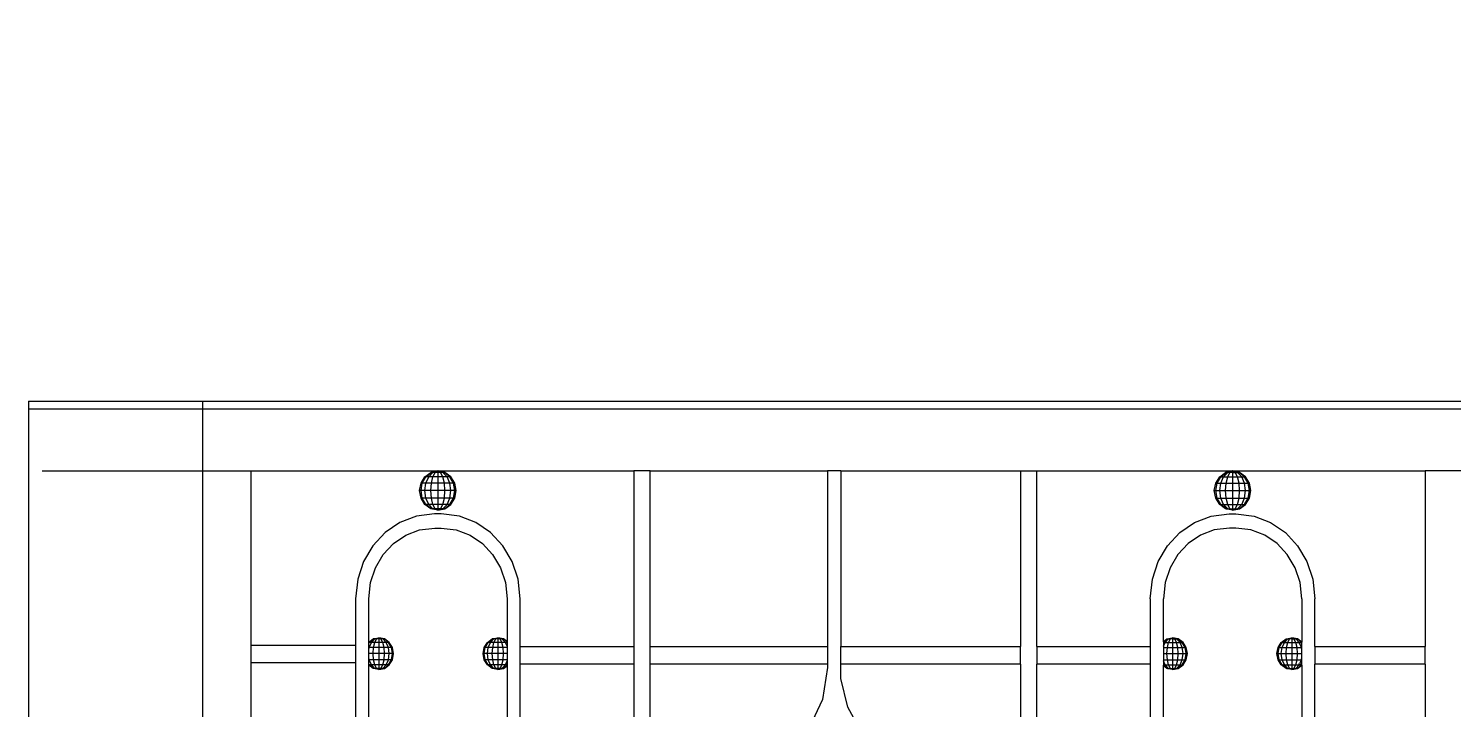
# Model space of a CAD drawing. Header units: millimetres. Extents: x 1832547 to 2001569, y -558009 to -417808.
# Drawn here: x 1955255 to 1956072, y -547432 to -547042 of the extents above; entities that cross this region are included whole.
import ezdxf

# ---------------------------------------------------------------- set-up
doc = ezdxf.new("R2010")
doc.units = ezdxf.units.MM
doc.header["$MEASUREMENT"] = 0
doc.layers.get('0').update_dxf_attribs({"linetype": 'CONTINUOUS'})
doc.layers.get('DEFPOINTS').update_dxf_attribs({"linetype": 'CONTINUOUS'})
doc.layers.add('CA.manh 08', color=8, linetype='CONTINUOUS', lineweight=9)
doc.layers.add('CA_manh 08', color=8, linetype='CONTINUOUS', lineweight=9)
doc.styles.get("Standard").update_dxf_attribs({"font": 'roman.shx'})
doc.dimstyles.new('CA 70', dxfattribs={"dimscale": 0.7, "dimtxt": 220, "dimasz": 60, "dimexe": 160, "dimexo": 0, "dimgap": 30, "dimtad": 1, "dimdec": 0, "dimrnd": 5, "dimzin": 0, "dimdsep": 46, "dimtxsty": 'Standard', "dimblk": 'ARCHTICK', "dimcen": 0.09, "dimdle": 160, "dimclrd": 256, "dimclre": 256, "dimclrt": 255, "dimadec": 0, "dimazin": 0, "dimtfac": 1, "dimtdec": 0, "dimtix": 1, "dimtmove": 2, "dimatfit": 3, "dimldrblk": 'DOT', "dimfxl": 600, "dimfxlon": 1, "dimtolj": 1, "dimtzin": 0, "dimarcsym": 0})

# ---------------------------------------------------------------- blocks, each defined once
blk = doc.blocks.new('wt45t')
at = {"layer": 'CA_manh 08'}
for p, q in [((1917247.51, -517910.46), (1920284.13, -517910.46)), ((1917247.51, -517910.46), (1917247.51, -518853.82)), ((1917347.51, -517910.46), (1917347.51, -518783.82)), ((1920284.13, -517915.04), (1917247.51, -517915.04)), ((1917255.46, -517950.46), (1917347.51, -517950.46)), ((1917347.51, -517950.46), (1917375.44, -517950.46)), ((1917375.44, -517950.46), (1917482.69, -517950.46)), ((1917375.44, -518050.46), (1917375.44, -517950.46)), ((1917472.97, -517957.43), (1917475.25, -517953.77)), ((1917473.71, -517957.43), (1917475.82, -517953.77)), ((1917475.25, -517953.77), (1917478.67, -517951.32)), ((1917475.82, -517953.77), (1917475.25, -517953.77)), ((1917475.82, -517953.77), (1917478.97, -517951.32)), ((1917477.43, -517953.77), (1917475.82, -517953.77)), ((1917475.82, -517957.43), (1917477.43, -517953.77)), ((1917477.43, -517953.77), (1917479.84, -517951.32)), ((1917479.84, -517953.77), (1917477.43, -517953.77)), ((1917478.67, -517951.32), (1917482.69, -517950.46)), ((1917478.97, -517951.32), (1917478.67, -517951.32)), ((1917478.97, -517951.32), (1917482.69, -517950.46)), ((1917479.84, -517951.32), (1917478.97, -517951.32)), ((1917478.97, -517957.43), (1917479.84, -517953.77)), ((1917479.84, -517951.32), (1917482.69, -517950.46)), ((1917481.15, -517951.32), (1917479.84, -517951.32)), ((1917479.84, -517953.77), (1917481.15, -517951.32)), ((1917482.69, -517953.77), (1917479.84, -517953.77)), ((1917481.15, -517951.32), (1917482.69, -517950.46)), ((1917482.69, -517951.32), (1917481.15, -517951.32)), ((1917482.69, -517950.46), (1917482.69, -517951.32)), ((1917484.23, -517951.32), (1917482.69, -517950.46)), ((1917485.53, -517951.32), (1917482.69, -517950.46)), ((1917486.41, -517951.32), (1917482.69, -517950.46)), ((1917486.71, -517951.32), (1917482.69, -517950.46)), ((1917482.69, -517950.46), (1917595.15, -517950.46)), ((1917484.23, -517951.32), (1917482.69, -517951.32)), ((1917482.69, -517951.32), (1917482.69, -517953.77)), ((1917485.53, -517953.77), (1917482.69, -517953.77)), ((1917482.69, -517953.77), (1917482.69, -517957.43)), ((1917485.53, -517951.32), (1917484.23, -517951.32)), ((1917485.53, -517953.77), (1917484.23, -517951.32)), ((1917486.41, -517951.32), (1917485.53, -517951.32)), ((1917487.95, -517953.77), (1917485.53, -517951.32)), ((1917487.95, -517953.77), (1917485.53, -517953.77)), ((1917486.41, -517957.43), (1917485.53, -517953.77)), ((1917486.71, -517951.32), (1917486.41, -517951.32)), ((1917489.56, -517953.77), (1917486.41, -517951.32)), ((1917490.13, -517953.77), (1917486.71, -517951.32)), ((1917489.56, -517953.77), (1917487.95, -517953.77)), ((1917489.56, -517957.43), (1917487.95, -517953.77)), ((1917490.13, -517953.77), (1917489.56, -517953.77)), ((1917491.67, -517957.43), (1917489.56, -517953.77)), ((1917492.4, -517957.43), (1917490.13, -517953.77)), ((1917604.61, -517950.46), (1917595.15, -517950.46)), ((1917595.15, -517950.46), (1917595.15, -518051.23)), ((1917604.61, -517950.46), (1917706.46, -517950.46)), ((1917604.61, -518051.23), (1917604.61, -517950.46)), ((1917706.46, -517950.46), (1917706.46, -518051.23)), ((1917714.03, -517950.46), (1917706.46, -517950.46)), ((1917714.03, -517950.46), (1917817.23, -517950.46)), ((1917714.03, -517950.46), (1917714.03, -518051.23)), ((1917817.23, -517950.46), (1917826.69, -517950.46)), ((1917817.23, -517950.46), (1917817.23, -518051.23)), ((1917826.69, -518051.23), (1917826.69, -517950.46)), ((1917826.69, -517950.46), (1917939.15, -517950.46)), ((1917929.43, -517957.43), (1917931.71, -517953.77)), ((1917930.17, -517957.43), (1917932.28, -517953.77)), ((1917931.71, -517953.77), (1917935.12, -517951.32)), ((1917931.71, -517953.77), (1917932.28, -517953.77)), ((1917932.28, -517953.77), (1917935.43, -517951.32)), ((1917932.28, -517953.77), (1917933.89, -517953.77)), ((1917932.28, -517957.43), (1917933.89, -517953.77)), ((1917933.89, -517953.77), (1917936.3, -517951.32)), ((1917933.89, -517953.77), (1917936.3, -517953.77)), ((1917935.12, -517951.32), (1917939.15, -517950.46)), ((1917935.43, -517951.32), (1917935.12, -517951.32)), ((1917935.43, -517951.32), (1917939.15, -517950.46)), ((1917936.3, -517951.32), (1917935.43, -517951.32)), ((1917935.43, -517957.43), (1917936.3, -517953.77)), ((1917936.3, -517951.32), (1917939.15, -517950.46)), ((1917937.61, -517951.32), (1917936.3, -517951.32)), ((1917936.3, -517953.77), (1917937.61, -517951.32)), ((1917936.3, -517953.77), (1917939.15, -517953.77)), ((1917937.61, -517951.32), (1917939.15, -517950.46)), ((1917939.15, -517951.32), (1917937.61, -517951.32)), ((1917939.15, -517950.46), (1917939.15, -517951.32)), ((1917940.69, -517951.32), (1917939.15, -517950.46)), ((1917941.99, -517951.32), (1917939.15, -517950.46)), ((1917942.87, -517951.32), (1917939.15, -517950.46)), ((1917943.17, -517951.32), (1917939.15, -517950.46)), ((1917939.15, -517950.46), (1918049.68, -517950.46)), ((1917939.15, -517951.32), (1917940.69, -517951.32)), ((1917939.15, -517951.32), (1917939.15, -517953.77)), ((1917939.15, -517953.77), (1917941.99, -517953.77)), ((1917939.15, -517953.77), (1917939.15, -517957.43)), ((1917940.69, -517951.32), (1917941.99, -517951.32)), ((1917941.99, -517953.77), (1917940.69, -517951.32)), ((1917941.99, -517951.32), (1917942.87, -517951.32)), ((1917944.41, -517953.77), (1917941.99, -517951.32)), ((1917941.99, -517953.77), (1917944.41, -517953.77)), ((1917942.87, -517957.43), (1917941.99, -517953.77)), ((1917942.87, -517951.32), (1917943.17, -517951.32)), ((1917946.02, -517953.77), (1917942.87, -517951.32)), ((1917946.58, -517953.77), (1917943.17, -517951.32)), ((1917944.41, -517953.77), (1917946.02, -517953.77)), ((1917946.02, -517957.43), (1917944.41, -517953.77)), ((1917946.02, -517953.77), (1917946.58, -517953.77)), ((1917948.12, -517957.43), (1917946.02, -517953.77)), ((1917948.86, -517957.43), (1917946.58, -517953.77)), ((1918049.68, -517950.46), (1918049.68, -518051.23)), ((1918779.78, -517950.46), (1918049.68, -517950.46)), ((1917472.17, -517961.75), (1917472.97, -517957.43)), ((1917472.97, -517961.75), (1917472.17, -517961.75)), ((1917472.97, -517966.08), (1917472.17, -517961.75)), ((1917473.71, -517957.43), (1917472.97, -517957.43)), ((1917472.97, -517961.75), (1917473.71, -517957.43)), ((1917475.25, -517961.75), (1917472.97, -517961.75)), ((1917473.71, -517966.08), (1917472.97, -517961.75)), ((1917475.82, -517957.43), (1917473.71, -517957.43)), ((1917475.25, -517961.75), (1917475.82, -517957.43)), ((1917478.67, -517961.75), (1917475.25, -517961.75)), ((1917475.82, -517966.08), (1917475.25, -517961.75)), ((1917478.97, -517957.43), (1917475.82, -517957.43)), ((1917478.67, -517961.75), (1917478.97, -517957.43)), ((1917482.69, -517961.75), (1917478.67, -517961.75)), ((1917478.97, -517966.08), (1917478.67, -517961.75)), ((1917482.69, -517957.43), (1917478.97, -517957.43)), ((1917486.41, -517957.43), (1917482.69, -517957.43)), ((1917482.69, -517957.43), (1917482.69, -517961.75)), ((1917486.71, -517961.75), (1917482.69, -517961.75)), ((1917482.69, -517961.75), (1917482.69, -517966.08)), ((1917489.56, -517957.43), (1917486.41, -517957.43)), ((1917486.71, -517961.75), (1917486.41, -517957.43)), ((1917486.41, -517966.08), (1917486.71, -517961.75)), ((1917490.13, -517961.75), (1917486.71, -517961.75)), ((1917491.67, -517957.43), (1917489.56, -517957.43)), ((1917490.13, -517961.75), (1917489.56, -517957.43)), ((1917489.56, -517966.08), (1917490.13, -517961.75)), ((1917492.4, -517961.75), (1917490.13, -517961.75)), ((1917492.4, -517957.43), (1917491.67, -517957.43)), ((1917492.4, -517961.75), (1917491.67, -517957.43)), ((1917491.67, -517966.08), (1917492.4, -517961.75)), ((1917493.21, -517961.75), (1917492.4, -517957.43)), ((1917493.21, -517961.75), (1917492.4, -517961.75)), ((1917492.4, -517966.08), (1917493.21, -517961.75)), ((1917928.63, -517961.75), (1917929.43, -517957.43)), ((1917928.63, -517961.75), (1917929.43, -517961.75)), ((1917929.43, -517966.08), (1917928.63, -517961.75)), ((1917929.43, -517957.43), (1917930.17, -517957.43)), ((1917929.43, -517961.75), (1917930.17, -517957.43)), ((1917929.43, -517961.75), (1917931.71, -517961.75)), ((1917930.17, -517966.08), (1917929.43, -517961.75)), ((1917930.17, -517957.43), (1917932.28, -517957.43)), ((1917931.71, -517961.75), (1917932.28, -517957.43)), ((1917931.71, -517961.75), (1917935.12, -517961.75)), ((1917932.28, -517966.08), (1917931.71, -517961.75)), ((1917932.28, -517957.43), (1917935.43, -517957.43)), ((1917935.12, -517961.75), (1917935.43, -517957.43)), ((1917935.12, -517961.75), (1917939.15, -517961.75)), ((1917935.43, -517966.08), (1917935.12, -517961.75)), ((1917935.43, -517957.43), (1917939.15, -517957.43)), ((1917939.15, -517957.43), (1917942.87, -517957.43)), ((1917939.15, -517957.43), (1917939.15, -517961.75)), ((1917939.15, -517961.75), (1917943.17, -517961.75)), ((1917939.15, -517961.75), (1917939.15, -517966.08)), ((1917942.87, -517957.43), (1917946.02, -517957.43)), ((1917943.17, -517961.75), (1917942.87, -517957.43)), ((1917942.87, -517966.08), (1917943.17, -517961.75)), ((1917943.17, -517961.75), (1917946.58, -517961.75)), ((1917946.02, -517957.43), (1917948.12, -517957.43)), ((1917946.58, -517961.75), (1917946.02, -517957.43)), ((1917946.02, -517966.08), (1917946.58, -517961.75)), ((1917946.58, -517961.75), (1917948.86, -517961.75)), ((1917948.12, -517957.43), (1917948.86, -517957.43)), ((1917948.86, -517961.75), (1917948.12, -517957.43)), ((1917948.12, -517966.08), (1917948.86, -517961.75)), ((1917949.66, -517961.75), (1917948.86, -517957.43)), ((1917948.86, -517961.75), (1917949.66, -517961.75)), ((1917948.86, -517966.08), (1917949.66, -517961.75)), ((1917473.71, -517966.08), (1917472.97, -517966.08)), ((1917475.25, -517969.74), (1917472.97, -517966.08)), ((1917475.82, -517966.08), (1917473.71, -517966.08)), ((1917475.82, -517969.74), (1917473.71, -517966.08)), ((1917475.82, -517969.74), (1917475.25, -517969.74)), ((1917478.67, -517972.19), (1917475.25, -517969.74)), ((1917478.97, -517966.08), (1917475.82, -517966.08)), ((1917477.43, -517969.74), (1917475.82, -517966.08)), ((1917477.43, -517969.74), (1917475.82, -517969.74)), ((1917478.97, -517972.19), (1917475.82, -517969.74)), ((1917479.84, -517969.74), (1917477.43, -517969.74)), ((1917479.84, -517972.19), (1917477.43, -517969.74)), ((1917482.69, -517966.08), (1917478.97, -517966.08)), ((1917479.84, -517969.74), (1917478.97, -517966.08)), ((1917482.69, -517969.74), (1917479.84, -517969.74)), ((1917481.15, -517972.19), (1917479.84, -517969.74)), ((1917486.41, -517966.08), (1917482.69, -517966.08)), ((1917482.69, -517966.08), (1917482.69, -517969.74)), ((1917485.53, -517969.74), (1917482.69, -517969.74)), ((1917482.69, -517969.74), (1917482.69, -517972.19)), ((1917484.23, -517972.19), (1917485.53, -517969.74)), ((1917485.53, -517969.74), (1917486.41, -517966.08)), ((1917487.95, -517969.74), (1917485.53, -517969.74)), ((1917485.53, -517972.19), (1917487.95, -517969.74)), ((1917489.56, -517966.08), (1917486.41, -517966.08)), ((1917486.41, -517972.19), (1917489.56, -517969.74)), ((1917486.71, -517972.19), (1917490.13, -517969.74)), ((1917487.95, -517969.74), (1917489.56, -517966.08)), ((1917489.56, -517969.74), (1917487.95, -517969.74)), ((1917491.67, -517966.08), (1917489.56, -517966.08)), ((1917489.56, -517969.74), (1917491.67, -517966.08)), ((1917489.56, -517969.74), (1917490.13, -517969.74)), ((1917490.13, -517969.74), (1917492.4, -517966.08)), ((1917492.4, -517966.08), (1917491.67, -517966.08)), ((1917929.43, -517966.08), (1917930.17, -517966.08)), ((1917931.71, -517969.74), (1917929.43, -517966.08)), ((1917930.17, -517966.08), (1917932.28, -517966.08)), ((1917932.28, -517969.74), (1917930.17, -517966.08)), ((1917931.71, -517969.74), (1917932.28, -517969.74)), ((1917935.12, -517972.19), (1917931.71, -517969.74)), ((1917932.28, -517966.08), (1917935.43, -517966.08)), ((1917933.89, -517969.74), (1917932.28, -517966.08)), ((1917932.28, -517969.74), (1917933.89, -517969.74)), ((1917935.43, -517972.19), (1917932.28, -517969.74)), ((1917933.89, -517969.74), (1917936.3, -517969.74)), ((1917936.3, -517972.19), (1917933.89, -517969.74)), ((1917935.43, -517966.08), (1917939.15, -517966.08)), ((1917936.3, -517969.74), (1917935.43, -517966.08)), ((1917936.3, -517969.74), (1917939.15, -517969.74)), ((1917937.61, -517972.19), (1917936.3, -517969.74)), ((1917939.15, -517966.08), (1917942.87, -517966.08)), ((1917939.15, -517966.08), (1917939.15, -517969.74)), ((1917939.15, -517969.74), (1917941.99, -517969.74)), ((1917939.15, -517969.74), (1917939.15, -517972.19)), ((1917940.69, -517972.19), (1917941.99, -517969.74)), ((1917941.99, -517969.74), (1917942.87, -517966.08)), ((1917941.99, -517969.74), (1917944.41, -517969.74)), ((1917941.99, -517972.19), (1917944.41, -517969.74)), ((1917942.87, -517966.08), (1917946.02, -517966.08)), ((1917942.87, -517972.19), (1917946.02, -517969.74)), ((1917943.17, -517972.19), (1917946.58, -517969.74)), ((1917944.41, -517969.74), (1917946.02, -517966.08)), ((1917944.41, -517969.74), (1917946.02, -517969.74)), ((1917946.02, -517966.08), (1917948.12, -517966.08)), ((1917946.02, -517969.74), (1917948.12, -517966.08)), ((1917946.02, -517969.74), (1917946.58, -517969.74)), ((1917946.58, -517969.74), (1917948.86, -517966.08)), ((1917948.12, -517966.08), (1917948.86, -517966.08)), ((1917470.4, -517976.37), (1917460.85, -517980.05)), ((1917480.8, -517975.08), (1917470.4, -517976.37)), ((1917478.97, -517972.19), (1917478.67, -517972.19)), ((1917482.69, -517973.05), (1917478.67, -517972.19)), ((1917479.84, -517972.19), (1917478.97, -517972.19)), ((1917482.69, -517973.05), (1917478.97, -517972.19)), ((1917481.15, -517972.19), (1917479.84, -517972.19)), ((1917482.69, -517973.05), (1917479.84, -517972.19)), ((1917484.59, -517975.08), (1917480.8, -517975.08)), ((1917482.69, -517972.19), (1917481.15, -517972.19)), ((1917482.69, -517973.05), (1917481.15, -517972.19)), ((1917484.23, -517972.19), (1917482.69, -517972.19)), ((1917482.69, -517972.19), (1917482.69, -517973.05)), ((1917482.69, -517973.05), (1917486.71, -517972.19)), ((1917482.69, -517973.05), (1917486.41, -517972.19)), ((1917482.69, -517973.05), (1917485.53, -517972.19)), ((1917482.69, -517973.05), (1917484.23, -517972.19)), ((1917485.53, -517972.19), (1917484.23, -517972.19)), ((1917494.99, -517976.37), (1917484.59, -517975.08)), ((1917486.41, -517972.19), (1917485.53, -517972.19)), ((1917486.71, -517972.19), (1917486.41, -517972.19)), ((1917504.54, -517980.05), (1917494.99, -517976.37)), ((1917917.3, -517980.05), (1917926.85, -517976.37)), ((1917926.85, -517976.37), (1917937.25, -517975.08)), ((1917935.43, -517972.19), (1917935.12, -517972.19)), ((1917939.15, -517973.05), (1917935.12, -517972.19)), ((1917935.43, -517972.19), (1917936.3, -517972.19)), ((1917939.15, -517973.05), (1917935.43, -517972.19)), ((1917936.3, -517972.19), (1917937.61, -517972.19)), ((1917939.15, -517973.05), (1917936.3, -517972.19)), ((1917937.25, -517975.08), (1917941.04, -517975.08)), ((1917937.61, -517972.19), (1917939.15, -517972.19)), ((1917939.15, -517973.05), (1917937.61, -517972.19)), ((1917939.15, -517972.19), (1917940.69, -517972.19)), ((1917939.15, -517973.05), (1917940.69, -517972.19)), ((1917939.15, -517972.19), (1917939.15, -517973.05)), ((1917939.15, -517973.05), (1917941.99, -517972.19)), ((1917939.15, -517973.05), (1917942.87, -517972.19)), ((1917939.15, -517973.05), (1917943.17, -517972.19)), ((1917940.69, -517972.19), (1917941.99, -517972.19)), ((1917941.04, -517975.08), (1917951.44, -517976.37)), ((1917941.99, -517972.19), (1917942.87, -517972.19)), ((1917942.87, -517972.19), (1917943.17, -517972.19)), ((1917951.44, -517976.37), (1917960.99, -517980.05)), ((1917452.42, -517985.81), (1917445.38, -517993.36)), ((1917460.85, -517980.05), (1917452.42, -517985.81)), ((1917464.19, -517987.35), (1917472.16, -517984.29)), ((1917472.16, -517984.29), (1917480.83, -517983.21)), ((1917480.83, -517983.21), (1917484.56, -517983.21)), ((1917484.56, -517983.21), (1917493.23, -517984.29)), ((1917493.23, -517984.29), (1917501.2, -517987.35)), ((1917512.97, -517985.81), (1917504.54, -517980.05)), ((1917520.01, -517993.36), (1917512.97, -517985.81)), ((1917901.83, -517993.36), (1917908.87, -517985.81)), ((1917908.87, -517985.81), (1917917.3, -517980.05)), ((1917928.61, -517984.29), (1917920.64, -517987.35)), ((1917937.28, -517983.21), (1917928.61, -517984.29)), ((1917941, -517983.21), (1917937.28, -517983.21)), ((1917949.68, -517984.29), (1917941, -517983.21)), ((1917957.65, -517987.35), (1917949.68, -517984.29)), ((1917960.99, -517980.05), (1917969.42, -517985.81)), ((1917969.42, -517985.81), (1917976.46, -517993.36)), ((1917445.38, -517993.36), (1917440.02, -518002.42)), ((1917451.29, -517998.46), (1917457.16, -517992.16)), ((1917457.16, -517992.16), (1917464.19, -517987.35)), ((1917501.2, -517987.35), (1917508.23, -517992.15)), ((1917508.23, -517992.15), (1917514.09, -517998.45)), ((1917525.37, -518002.42), (1917520.01, -517993.36)), ((1917896.47, -518002.42), (1917901.83, -517993.36)), ((1917913.61, -517992.15), (1917907.74, -517998.45)), ((1917920.64, -517987.35), (1917913.61, -517992.15)), ((1917964.68, -517992.16), (1917957.65, -517987.35)), ((1917970.55, -517998.46), (1917964.68, -517992.16)), ((1917976.46, -517993.36), (1917981.82, -518002.42)), ((1917440.02, -518002.42), (1917436.6, -518012.68)), ((1917446.82, -518006.01), (1917451.29, -517998.46)), ((1917514.09, -517998.45), (1917518.57, -518006.01)), ((1917528.79, -518012.68), (1917525.37, -518002.42)), ((1917893.05, -518012.68), (1917896.47, -518002.42)), ((1917907.74, -517998.45), (1917903.27, -518006.01)), ((1917975.02, -518006.01), (1917970.55, -517998.46)), ((1917981.82, -518002.42), (1917985.24, -518012.68)), ((1917443.97, -518014.57), (1917446.82, -518006.01)), ((1917518.57, -518006.01), (1917521.42, -518014.56)), ((1917903.27, -518006.01), (1917900.42, -518014.56)), ((1917977.87, -518014.57), (1917975.02, -518006.01)), ((1917436.6, -518012.68), (1917435.4, -518023.85)), ((1917442.97, -518023.89), (1917443.97, -518014.57)), ((1917521.42, -518014.56), (1917522.42, -518023.89)), ((1917529.99, -518023.85), (1917528.79, -518012.68)), ((1917891.85, -518023.85), (1917893.05, -518012.68)), ((1917900.42, -518014.56), (1917899.42, -518023.89)), ((1917978.87, -518023.89), (1917977.87, -518014.57)), ((1917985.24, -518012.68), (1917986.44, -518023.85)), ((1917435.4, -518023.85), (1917435.4, -518050.46)), ((1917442.97, -518048.69), (1917442.97, -518023.89)), ((1917522.42, -518023.89), (1917522.42, -518048.33)), ((1917529.99, -518051.23), (1917529.99, -518023.85)), ((1917891.85, -518023.85), (1917891.85, -518051.23)), ((1917899.42, -518048.33), (1917899.42, -518023.89)), ((1917978.87, -518023.89), (1917978.87, -518048.69)), ((1917986.44, -518051.23), (1917986.44, -518023.85)), ((1917375.44, -518060.62), (1917375.44, -518050.46)), ((1917375.44, -518050.46), (1917435.4, -518050.46)), ((1917435.4, -518050.46), (1917435.4, -518060.62)), ((1917442.97, -518048.69), (1917445.47, -518046.9)), ((1917442.97, -518048.88), (1917442.97, -518048.69)), ((1917443.16, -518048.88), (1917442.97, -518048.88)), ((1917442.97, -518049.22), (1917443.16, -518048.88)), ((1917442.97, -518049.22), (1917442.97, -518048.88)), ((1917442.97, -518051.85), (1917442.97, -518049.22)), ((1917443.16, -518051.85), (1917442.97, -518051.85)), ((1917442.97, -518053.32), (1917443.16, -518051.85)), ((1917442.97, -518053.32), (1917442.97, -518051.85)), ((1917443.16, -518048.88), (1917445.71, -518046.9)), ((1917444.47, -518048.88), (1917443.16, -518048.88)), ((1917443.16, -518051.85), (1917444.47, -518048.88)), ((1917445.71, -518051.85), (1917443.16, -518051.85)), ((1917444.47, -518048.88), (1917446.42, -518046.9)), ((1917446.42, -518048.88), (1917444.47, -518048.88)), ((1917445.47, -518046.9), (1917448.72, -518046.2)), ((1917445.71, -518046.9), (1917445.47, -518046.9)), ((1917445.47, -518055.35), (1917445.71, -518051.85)), ((1917445.71, -518046.9), (1917448.72, -518046.2)), ((1917446.42, -518046.9), (1917445.71, -518046.9)), ((1917445.71, -518051.85), (1917446.42, -518048.88)), ((1917448.72, -518051.85), (1917445.71, -518051.85)), ((1917446.42, -518046.9), (1917448.72, -518046.2)), ((1917447.48, -518046.9), (1917446.42, -518046.9)), ((1917446.42, -518048.88), (1917447.48, -518046.9)), ((1917448.72, -518048.88), (1917446.42, -518048.88)), ((1917447.48, -518046.9), (1917448.72, -518046.2)), ((1917448.72, -518046.9), (1917447.48, -518046.9)), ((1917448.72, -518046.2), (1917448.72, -518046.9)), ((1917451.98, -518046.9), (1917448.72, -518046.2)), ((1917451.73, -518046.9), (1917448.72, -518046.2)), ((1917451.03, -518046.9), (1917448.72, -518046.2)), ((1917449.97, -518046.9), (1917448.72, -518046.2)), ((1917449.97, -518046.9), (1917448.72, -518046.9)), ((1917448.72, -518046.9), (1917448.72, -518048.88)), ((1917451.03, -518048.88), (1917448.72, -518048.88)), ((1917448.72, -518048.88), (1917448.72, -518051.85)), ((1917451.73, -518051.85), (1917448.72, -518051.85)), ((1917448.72, -518051.85), (1917448.72, -518055.35)), ((1917451.03, -518046.9), (1917449.97, -518046.9)), ((1917451.03, -518048.88), (1917449.97, -518046.9)), ((1917451.73, -518046.9), (1917451.03, -518046.9)), ((1917452.98, -518048.88), (1917451.03, -518046.9)), ((1917452.98, -518048.88), (1917451.03, -518048.88)), ((1917451.73, -518051.85), (1917451.03, -518048.88)), ((1917451.73, -518046.9), (1917451.98, -518046.9)), ((1917454.28, -518048.88), (1917451.73, -518046.9)), ((1917454.28, -518051.85), (1917451.73, -518051.85)), ((1917451.98, -518055.35), (1917451.73, -518051.85)), ((1917454.74, -518048.88), (1917451.98, -518046.9)), ((1917454.28, -518048.88), (1917452.98, -518048.88)), ((1917454.28, -518051.85), (1917452.98, -518048.88)), ((1917454.74, -518048.88), (1917454.28, -518048.88)), ((1917455.99, -518051.85), (1917454.28, -518048.88)), ((1917455.99, -518051.85), (1917454.28, -518051.85)), ((1917454.74, -518055.35), (1917454.28, -518051.85)), ((1917456.59, -518051.85), (1917454.74, -518048.88)), ((1917456.59, -518051.85), (1917455.99, -518051.85)), ((1917456.59, -518055.35), (1917455.99, -518051.85)), ((1917457.24, -518055.35), (1917456.59, -518051.85)), ((1917508.65, -518055.35), (1917509.3, -518051.85)), ((1917509.3, -518051.85), (1917511.15, -518048.88)), ((1917509.9, -518051.85), (1917509.3, -518051.85)), ((1917509.3, -518055.35), (1917509.9, -518051.85)), ((1917509.9, -518051.85), (1917511.61, -518048.88)), ((1917511.61, -518051.85), (1917509.9, -518051.85)), ((1917511.15, -518048.88), (1917513.91, -518046.9)), ((1917511.61, -518048.88), (1917511.15, -518048.88)), ((1917511.15, -518055.35), (1917511.61, -518051.85)), ((1917511.61, -518048.88), (1917514.16, -518046.9)), ((1917512.91, -518048.88), (1917511.61, -518048.88)), ((1917511.61, -518051.85), (1917512.91, -518048.88)), ((1917514.16, -518051.85), (1917511.61, -518051.85)), ((1917512.91, -518048.88), (1917514.86, -518046.9)), ((1917514.86, -518048.88), (1917512.91, -518048.88)), ((1917513.91, -518046.9), (1917517.17, -518046.2)), ((1917514.16, -518046.9), (1917513.91, -518046.9)), ((1917513.91, -518055.35), (1917514.16, -518051.85)), ((1917514.16, -518046.9), (1917517.17, -518046.2)), ((1917514.86, -518046.9), (1917514.16, -518046.9)), ((1917514.16, -518051.85), (1917514.86, -518048.88)), ((1917517.17, -518051.85), (1917514.16, -518051.85)), ((1917514.86, -518046.9), (1917517.17, -518046.2)), ((1917515.92, -518046.9), (1917514.86, -518046.9)), ((1917514.86, -518048.88), (1917515.92, -518046.9)), ((1917517.17, -518048.88), (1917514.86, -518048.88)), ((1917515.92, -518046.9), (1917517.17, -518046.2)), ((1917517.17, -518046.9), (1917515.92, -518046.9)), ((1917517.17, -518046.2), (1917517.17, -518046.9)), ((1917520.43, -518046.9), (1917517.17, -518046.2)), ((1917520.18, -518046.9), (1917517.17, -518046.2)), ((1917519.47, -518046.9), (1917517.17, -518046.2)), ((1917518.41, -518046.9), (1917517.17, -518046.2)), ((1917518.41, -518046.9), (1917517.17, -518046.9)), ((1917517.17, -518046.9), (1917517.17, -518048.88)), ((1917519.47, -518048.88), (1917517.17, -518048.88)), ((1917517.17, -518048.88), (1917517.17, -518051.85)), ((1917520.18, -518051.85), (1917517.17, -518051.85)), ((1917517.17, -518051.85), (1917517.17, -518055.35)), ((1917519.47, -518046.9), (1917518.41, -518046.9)), ((1917519.47, -518048.88), (1917518.41, -518046.9)), ((1917520.18, -518046.9), (1917519.47, -518046.9)), ((1917521.42, -518048.88), (1917519.47, -518046.9)), ((1917521.42, -518048.88), (1917519.47, -518048.88)), ((1917520.18, -518051.85), (1917519.47, -518048.88)), ((1917520.18, -518046.9), (1917520.43, -518046.9)), ((1917522.42, -518048.64), (1917520.18, -518046.9)), ((1917522.42, -518051.85), (1917520.18, -518051.85)), ((1917520.43, -518055.35), (1917520.18, -518051.85)), ((1917522.42, -518048.33), (1917520.43, -518046.9)), ((1917522.42, -518048.88), (1917521.42, -518048.88)), ((1917522.42, -518051.15), (1917521.42, -518048.88)), ((1917522.42, -518048.33), (1917522.42, -518048.64)), ((1917522.42, -518048.64), (1917522.42, -518048.88)), ((1917522.42, -518048.88), (1917522.42, -518051.15)), ((1917522.42, -518051.15), (1917522.42, -518051.85)), ((1917522.42, -518051.85), (1917522.42, -518055.35)), ((1917529.99, -518061.39), (1917529.99, -518051.23)), ((1917529.99, -518051.23), (1917595.15, -518051.23)), ((1917595.15, -518051.23), (1917595.15, -518061.39)), ((1917604.61, -518051.23), (1917706.46, -518051.23)), ((1917604.61, -518061.39), (1917604.61, -518051.23)), ((1917706.46, -518051.23), (1917706.46, -518061.39)), ((1917714.03, -518051.23), (1917817.23, -518051.23)), ((1917714.03, -518061.39), (1917714.03, -518051.23)), ((1917817.23, -518061.39), (1917817.23, -518051.23)), ((1917826.69, -518051.23), (1917891.85, -518051.23)), ((1917826.69, -518051.23), (1917826.69, -518061.39)), ((1917891.85, -518051.23), (1917891.85, -518061.39)), ((1917899.42, -518048.33), (1917901.41, -518046.9)), ((1917899.42, -518048.64), (1917901.66, -518046.9)), ((1917899.42, -518048.64), (1917899.42, -518048.33)), ((1917899.42, -518048.64), (1917899.42, -518048.88)), ((1917899.42, -518048.88), (1917900.41, -518048.88)), ((1917899.42, -518051.15), (1917900.41, -518048.88)), ((1917899.42, -518048.88), (1917899.42, -518051.15)), ((1917899.42, -518051.15), (1917899.42, -518051.85)), ((1917899.42, -518051.85), (1917901.66, -518051.85)), ((1917899.42, -518051.85), (1917899.42, -518055.35)), ((1917900.41, -518048.88), (1917902.37, -518046.9)), ((1917900.41, -518048.88), (1917902.37, -518048.88)), ((1917901.41, -518046.9), (1917904.67, -518046.2)), ((1917901.41, -518046.9), (1917901.66, -518046.9)), ((1917901.41, -518055.35), (1917901.66, -518051.85)), ((1917901.66, -518046.9), (1917904.67, -518046.2)), ((1917901.66, -518046.9), (1917902.37, -518046.9)), ((1917901.66, -518051.85), (1917902.37, -518048.88)), ((1917901.66, -518051.85), (1917904.67, -518051.85)), ((1917902.37, -518046.9), (1917904.67, -518046.2)), ((1917902.37, -518046.9), (1917903.42, -518046.9)), ((1917902.37, -518048.88), (1917903.42, -518046.9)), ((1917902.37, -518048.88), (1917904.67, -518048.88)), ((1917903.42, -518046.9), (1917904.67, -518046.2)), ((1917904.67, -518046.9), (1917903.42, -518046.9)), ((1917904.67, -518046.2), (1917904.67, -518046.9)), ((1917905.92, -518046.9), (1917904.67, -518046.2)), ((1917906.97, -518046.9), (1917904.67, -518046.2)), ((1917907.68, -518046.9), (1917904.67, -518046.2)), ((1917907.93, -518046.9), (1917904.67, -518046.2)), ((1917904.67, -518046.9), (1917905.92, -518046.9)), ((1917904.67, -518046.9), (1917904.67, -518048.88)), ((1917904.67, -518048.88), (1917906.97, -518048.88)), ((1917904.67, -518048.88), (1917904.67, -518051.85)), ((1917904.67, -518051.85), (1917907.68, -518051.85)), ((1917904.67, -518051.85), (1917904.67, -518055.35)), ((1917905.92, -518046.9), (1917906.97, -518046.9)), ((1917906.97, -518048.88), (1917905.92, -518046.9)), ((1917906.97, -518046.9), (1917907.68, -518046.9)), ((1917908.93, -518048.88), (1917906.97, -518046.9)), ((1917906.97, -518048.88), (1917908.93, -518048.88)), ((1917907.68, -518051.85), (1917906.97, -518048.88)), ((1917907.68, -518046.9), (1917907.93, -518046.9)), ((1917910.23, -518048.88), (1917907.68, -518046.9)), ((1917907.68, -518051.85), (1917910.23, -518051.85)), ((1917907.93, -518055.35), (1917907.68, -518051.85)), ((1917910.69, -518048.88), (1917907.93, -518046.9)), ((1917908.93, -518048.88), (1917910.23, -518048.88)), ((1917910.23, -518051.85), (1917908.93, -518048.88)), ((1917910.23, -518048.88), (1917910.69, -518048.88)), ((1917911.94, -518051.85), (1917910.23, -518048.88)), ((1917910.23, -518051.85), (1917911.94, -518051.85)), ((1917910.69, -518055.35), (1917910.23, -518051.85)), ((1917912.54, -518051.85), (1917910.69, -518048.88)), ((1917911.94, -518051.85), (1917912.54, -518051.85)), ((1917912.54, -518055.35), (1917911.94, -518051.85)), ((1917913.18, -518055.35), (1917912.54, -518051.85)), ((1917964.6, -518055.35), (1917965.25, -518051.85)), ((1917965.25, -518051.85), (1917967.1, -518048.88)), ((1917965.25, -518051.85), (1917965.85, -518051.85)), ((1917965.25, -518055.35), (1917965.85, -518051.85)), ((1917965.85, -518051.85), (1917967.55, -518048.88)), ((1917965.85, -518051.85), (1917967.55, -518051.85)), ((1917967.1, -518048.88), (1917969.86, -518046.9)), ((1917967.55, -518048.88), (1917967.1, -518048.88)), ((1917967.1, -518055.35), (1917967.55, -518051.85)), ((1917967.55, -518048.88), (1917970.11, -518046.9)), ((1917967.55, -518048.88), (1917968.86, -518048.88)), ((1917967.55, -518051.85), (1917968.86, -518048.88)), ((1917967.55, -518051.85), (1917970.11, -518051.85)), ((1917968.86, -518048.88), (1917970.81, -518046.9)), ((1917968.86, -518048.88), (1917970.81, -518048.88)), ((1917969.86, -518046.9), (1917973.12, -518046.2)), ((1917969.86, -518046.9), (1917970.11, -518046.9)), ((1917969.86, -518055.35), (1917970.11, -518051.85)), ((1917970.11, -518046.9), (1917973.12, -518046.2)), ((1917970.11, -518046.9), (1917970.81, -518046.9)), ((1917970.11, -518051.85), (1917970.81, -518048.88)), ((1917970.11, -518051.85), (1917973.12, -518051.85)), ((1917970.81, -518046.9), (1917973.12, -518046.2)), ((1917970.81, -518046.9), (1917971.87, -518046.9)), ((1917970.81, -518048.88), (1917971.87, -518046.9)), ((1917970.81, -518048.88), (1917973.12, -518048.88)), ((1917971.87, -518046.9), (1917973.12, -518046.2)), ((1917973.12, -518046.9), (1917971.87, -518046.9)), ((1917973.12, -518046.2), (1917973.12, -518046.9)), ((1917974.36, -518046.9), (1917973.12, -518046.2)), ((1917975.42, -518046.9), (1917973.12, -518046.2)), ((1917976.13, -518046.9), (1917973.12, -518046.2)), ((1917976.37, -518046.9), (1917973.12, -518046.2)), ((1917973.12, -518046.9), (1917974.36, -518046.9)), ((1917973.12, -518046.9), (1917973.12, -518048.88)), ((1917973.12, -518048.88), (1917975.42, -518048.88)), ((1917973.12, -518048.88), (1917973.12, -518051.85)), ((1917973.12, -518051.85), (1917976.13, -518051.85)), ((1917973.12, -518051.85), (1917973.12, -518055.35)), ((1917974.36, -518046.9), (1917975.42, -518046.9)), ((1917975.42, -518048.88), (1917974.36, -518046.9)), ((1917975.42, -518046.9), (1917976.13, -518046.9)), ((1917977.37, -518048.88), (1917975.42, -518046.9)), ((1917975.42, -518048.88), (1917977.37, -518048.88)), ((1917976.13, -518051.85), (1917975.42, -518048.88)), ((1917976.13, -518046.9), (1917976.37, -518046.9)), ((1917978.68, -518048.88), (1917976.13, -518046.9)), ((1917976.13, -518051.85), (1917978.68, -518051.85)), ((1917976.37, -518055.35), (1917976.13, -518051.85)), ((1917978.87, -518048.69), (1917976.37, -518046.9)), ((1917977.37, -518048.88), (1917978.68, -518048.88)), ((1917978.68, -518051.85), (1917977.37, -518048.88)), ((1917978.68, -518048.88), (1917978.87, -518048.88)), ((1917978.87, -518049.22), (1917978.68, -518048.88)), ((1917978.68, -518051.85), (1917978.87, -518051.85)), ((1917978.87, -518053.32), (1917978.68, -518051.85)), ((1917978.75, -518051.23), (1917978.87, -518051.23)), ((1917978.87, -518048.88), (1917978.87, -518048.69)), ((1917978.87, -518049.22), (1917978.87, -518048.88)), ((1917978.87, -518051.23), (1917978.87, -518049.22)), ((1917978.87, -518051.85), (1917978.87, -518051.23)), ((1917978.87, -518053.32), (1917978.87, -518051.85)), ((1917986.44, -518051.23), (1918049.68, -518051.23)), ((1917986.44, -518051.23), (1917986.44, -518061.39)), ((1918049.68, -518061.39), (1918049.68, -518051.23)), ((1917442.97, -518055.35), (1917442.97, -518053.32)), ((1917445.47, -518055.35), (1917442.97, -518055.35)), ((1917442.97, -518057.37), (1917442.97, -518055.35)), ((1917443.16, -518058.85), (1917442.97, -518057.37)), ((1917442.97, -518058.85), (1917442.97, -518057.37)), ((1917443.16, -518058.85), (1917442.97, -518058.85)), ((1917442.97, -518061.48), (1917442.97, -518058.85)), ((1917445.71, -518058.85), (1917443.16, -518058.85)), ((1917444.47, -518061.81), (1917443.16, -518058.85)), ((1917448.72, -518055.35), (1917445.47, -518055.35)), ((1917445.71, -518058.85), (1917445.47, -518055.35)), ((1917448.72, -518058.85), (1917445.71, -518058.85)), ((1917446.42, -518061.81), (1917445.71, -518058.85)), ((1917451.98, -518055.35), (1917448.72, -518055.35)), ((1917448.72, -518055.35), (1917448.72, -518058.85)), ((1917451.73, -518058.85), (1917448.72, -518058.85)), ((1917448.72, -518058.85), (1917448.72, -518061.81)), ((1917451.03, -518061.81), (1917451.73, -518058.85)), ((1917451.73, -518058.85), (1917451.98, -518055.35)), ((1917454.28, -518058.85), (1917451.73, -518058.85)), ((1917454.74, -518055.35), (1917451.98, -518055.35)), ((1917452.98, -518061.81), (1917454.28, -518058.85)), ((1917454.28, -518058.85), (1917454.74, -518055.35)), ((1917455.99, -518058.85), (1917454.28, -518058.85)), ((1917454.28, -518061.81), (1917455.99, -518058.85)), ((1917456.59, -518055.35), (1917454.74, -518055.35)), ((1917454.74, -518061.81), (1917456.59, -518058.85)), ((1917455.99, -518058.85), (1917456.59, -518055.35)), ((1917456.59, -518058.85), (1917455.99, -518058.85)), ((1917457.24, -518055.35), (1917456.59, -518055.35)), ((1917456.59, -518058.85), (1917457.24, -518055.35)), ((1917509.3, -518055.35), (1917508.65, -518055.35)), ((1917509.3, -518058.85), (1917508.65, -518055.35)), ((1917511.15, -518055.35), (1917509.3, -518055.35)), ((1917509.9, -518058.85), (1917509.3, -518055.35)), ((1917509.9, -518058.85), (1917509.3, -518058.85)), ((1917511.15, -518061.81), (1917509.3, -518058.85)), ((1917511.61, -518058.85), (1917509.9, -518058.85)), ((1917511.61, -518061.81), (1917509.9, -518058.85)), ((1917513.91, -518055.35), (1917511.15, -518055.35)), ((1917511.61, -518058.85), (1917511.15, -518055.35)), ((1917514.16, -518058.85), (1917511.61, -518058.85)), ((1917512.91, -518061.81), (1917511.61, -518058.85)), ((1917517.17, -518055.35), (1917513.91, -518055.35)), ((1917514.16, -518058.85), (1917513.91, -518055.35)), ((1917517.17, -518058.85), (1917514.16, -518058.85)), ((1917514.86, -518061.81), (1917514.16, -518058.85)), ((1917520.43, -518055.35), (1917517.17, -518055.35)), ((1917517.17, -518055.35), (1917517.17, -518058.85)), ((1917520.18, -518058.85), (1917517.17, -518058.85)), ((1917517.17, -518058.85), (1917517.17, -518061.81)), ((1917519.47, -518061.81), (1917520.18, -518058.85)), ((1917520.18, -518058.85), (1917520.43, -518055.35)), ((1917522.42, -518058.85), (1917520.18, -518058.85)), ((1917522.42, -518055.35), (1917520.43, -518055.35)), ((1917521.42, -518061.81), (1917522.42, -518059.55)), ((1917522.42, -518055.35), (1917522.42, -518058.85)), ((1917522.42, -518058.85), (1917522.42, -518059.55)), ((1917522.42, -518059.55), (1917522.42, -518061.81)), ((1917899.42, -518055.35), (1917901.41, -518055.35)), ((1917899.42, -518055.35), (1917899.42, -518058.85)), ((1917899.42, -518058.85), (1917901.66, -518058.85)), ((1917899.42, -518058.85), (1917899.42, -518059.55)), ((1917900.41, -518061.81), (1917899.42, -518059.55)), ((1917899.42, -518059.55), (1917899.42, -518061.81)), ((1917901.41, -518055.35), (1917904.67, -518055.35)), ((1917901.66, -518058.85), (1917901.41, -518055.35)), ((1917901.66, -518058.85), (1917904.67, -518058.85)), ((1917902.37, -518061.81), (1917901.66, -518058.85)), ((1917904.67, -518055.35), (1917907.93, -518055.35)), ((1917904.67, -518055.35), (1917904.67, -518058.85)), ((1917904.67, -518058.85), (1917907.68, -518058.85)), ((1917904.67, -518058.85), (1917904.67, -518061.81)), ((1917906.97, -518061.81), (1917907.68, -518058.85)), ((1917907.68, -518058.85), (1917907.93, -518055.35)), ((1917907.68, -518058.85), (1917910.23, -518058.85)), ((1917907.93, -518055.35), (1917910.69, -518055.35)), ((1917908.93, -518061.81), (1917910.23, -518058.85)), ((1917910.23, -518058.85), (1917910.69, -518055.35)), ((1917910.23, -518058.85), (1917911.94, -518058.85)), ((1917910.23, -518061.81), (1917911.94, -518058.85)), ((1917910.69, -518055.35), (1917912.54, -518055.35)), ((1917910.69, -518061.81), (1917912.54, -518058.85)), ((1917911.94, -518058.85), (1917912.54, -518055.35)), ((1917911.94, -518058.85), (1917912.54, -518058.85)), ((1917912.54, -518055.35), (1917913.18, -518055.35)), ((1917912.54, -518058.85), (1917913.18, -518055.35)), ((1917964.6, -518055.35), (1917965.25, -518055.35)), ((1917965.25, -518058.85), (1917964.6, -518055.35)), ((1917965.25, -518055.35), (1917967.1, -518055.35)), ((1917965.85, -518058.85), (1917965.25, -518055.35)), ((1917965.25, -518058.85), (1917965.85, -518058.85)), ((1917967.1, -518061.81), (1917965.25, -518058.85)), ((1917965.85, -518058.85), (1917967.55, -518058.85)), ((1917967.55, -518061.81), (1917965.85, -518058.85)), ((1917967.1, -518055.35), (1917969.86, -518055.35)), ((1917967.55, -518058.85), (1917967.1, -518055.35)), ((1917967.55, -518058.85), (1917970.11, -518058.85)), ((1917968.86, -518061.81), (1917967.55, -518058.85)), ((1917969.86, -518055.35), (1917973.12, -518055.35)), ((1917970.11, -518058.85), (1917969.86, -518055.35)), ((1917970.11, -518058.85), (1917973.12, -518058.85)), ((1917970.81, -518061.81), (1917970.11, -518058.85)), ((1917973.12, -518055.35), (1917976.37, -518055.35)), ((1917973.12, -518055.35), (1917973.12, -518058.85)), ((1917973.12, -518058.85), (1917976.13, -518058.85)), ((1917973.12, -518058.85), (1917973.12, -518061.81)), ((1917975.42, -518061.81), (1917976.13, -518058.85)), ((1917976.13, -518058.85), (1917976.37, -518055.35)), ((1917976.13, -518058.85), (1917978.68, -518058.85)), ((1917976.37, -518055.35), (1917978.87, -518055.35)), ((1917977.88, -518060.65), (1917978.68, -518058.85)), ((1917978.68, -518058.85), (1917978.87, -518057.37)), ((1917978.68, -518058.85), (1917978.87, -518058.85)), ((1917978.87, -518055.35), (1917978.87, -518053.32)), ((1917978.87, -518057.37), (1917978.87, -518055.35)), ((1917978.87, -518058.85), (1917978.87, -518057.37)), ((1917978.87, -518061.39), (1917978.87, -518058.85)), ((1917435.4, -518060.62), (1917375.44, -518060.62)), ((1917375.44, -518573.66), (1917375.44, -518060.62)), ((1917435.4, -518060.62), (1917435.4, -518573.66)), ((1917443.16, -518061.81), (1917442.97, -518061.48)), ((1917442.97, -518061.81), (1917442.97, -518061.48)), ((1917443.16, -518061.81), (1917442.97, -518061.81)), ((1917442.97, -518062), (1917442.97, -518061.81)), ((1917445.47, -518063.8), (1917442.97, -518062)), ((1917442.97, -518571.89), (1917442.97, -518062)), ((1917444.47, -518061.81), (1917443.16, -518061.81)), ((1917445.71, -518063.8), (1917443.16, -518061.81)), ((1917446.42, -518061.81), (1917444.47, -518061.81)), ((1917446.42, -518063.8), (1917444.47, -518061.81)), ((1917445.71, -518063.8), (1917445.47, -518063.8)), ((1917448.72, -518064.49), (1917445.47, -518063.8)), ((1917446.42, -518063.8), (1917445.71, -518063.8)), ((1917448.72, -518064.49), (1917445.71, -518063.8)), ((1917448.72, -518061.81), (1917446.42, -518061.81)), ((1917447.48, -518063.8), (1917446.42, -518061.81)), ((1917447.48, -518063.8), (1917446.42, -518063.8)), ((1917448.72, -518064.49), (1917446.42, -518063.8)), ((1917448.72, -518063.8), (1917447.48, -518063.8)), ((1917448.72, -518064.49), (1917447.48, -518063.8)), ((1917451.03, -518061.81), (1917448.72, -518061.81)), ((1917448.72, -518061.81), (1917448.72, -518063.8)), ((1917449.97, -518063.8), (1917448.72, -518063.8)), ((1917448.72, -518063.8), (1917448.72, -518064.49)), ((1917448.72, -518064.49), (1917451.98, -518063.8)), ((1917448.72, -518064.49), (1917451.73, -518063.8)), ((1917448.72, -518064.49), (1917451.03, -518063.8)), ((1917448.72, -518064.49), (1917449.97, -518063.8)), ((1917449.97, -518063.8), (1917451.03, -518061.81)), ((1917451.03, -518063.8), (1917449.97, -518063.8)), ((1917452.98, -518061.81), (1917451.03, -518061.81)), ((1917451.03, -518063.8), (1917452.98, -518061.81)), ((1917451.73, -518063.8), (1917451.03, -518063.8)), ((1917451.73, -518063.8), (1917454.28, -518061.81)), ((1917451.98, -518063.8), (1917451.73, -518063.8)), ((1917451.98, -518063.8), (1917454.74, -518061.81)), ((1917454.28, -518061.81), (1917452.98, -518061.81)), ((1917454.28, -518061.81), (1917454.74, -518061.81)), ((1917511.61, -518061.81), (1917511.15, -518061.81)), ((1917513.91, -518063.8), (1917511.15, -518061.81)), ((1917512.91, -518061.81), (1917511.61, -518061.81)), ((1917514.16, -518063.8), (1917511.61, -518061.81)), ((1917514.86, -518061.81), (1917512.91, -518061.81)), ((1917514.86, -518063.8), (1917512.91, -518061.81)), ((1917514.16, -518063.8), (1917513.91, -518063.8)), ((1917517.17, -518064.49), (1917513.91, -518063.8)), ((1917514.86, -518063.8), (1917514.16, -518063.8)), ((1917517.17, -518064.49), (1917514.16, -518063.8)), ((1917517.17, -518061.81), (1917514.86, -518061.81)), ((1917515.92, -518063.8), (1917514.86, -518061.81)), ((1917515.92, -518063.8), (1917514.86, -518063.8)), ((1917517.17, -518064.49), (1917514.86, -518063.8)), ((1917517.17, -518063.8), (1917515.92, -518063.8)), ((1917517.17, -518064.49), (1917515.92, -518063.8)), ((1917519.47, -518061.81), (1917517.17, -518061.81)), ((1917517.17, -518061.81), (1917517.17, -518063.8)), ((1917518.41, -518063.8), (1917517.17, -518063.8)), ((1917517.17, -518063.8), (1917517.17, -518064.49)), ((1917517.17, -518064.49), (1917520.43, -518063.8)), ((1917517.17, -518064.49), (1917520.18, -518063.8)), ((1917517.17, -518064.49), (1917519.47, -518063.8)), ((1917517.17, -518064.49), (1917518.41, -518063.8)), ((1917518.41, -518063.8), (1917519.47, -518061.81)), ((1917519.47, -518063.8), (1917518.41, -518063.8)), ((1917521.42, -518061.81), (1917519.47, -518061.81)), ((1917519.47, -518063.8), (1917521.42, -518061.81)), ((1917520.18, -518063.8), (1917519.47, -518063.8)), ((1917520.18, -518063.8), (1917522.42, -518062.05)), ((1917520.43, -518063.8), (1917520.18, -518063.8)), ((1917520.43, -518063.8), (1917522.42, -518062.36)), ((1917522.42, -518061.81), (1917521.42, -518061.81)), ((1917522.42, -518061.81), (1917522.42, -518062.05)), ((1917522.42, -518062.05), (1917522.42, -518062.36)), ((1917522.42, -518062.36), (1917522.42, -518578.55)), ((1917595.15, -518061.39), (1917529.99, -518061.39)), ((1917529.99, -518573.66), (1917529.99, -518061.39)), ((1917595.15, -518061.39), (1917595.15, -518573.66)), ((1917706.46, -518061.39), (1917604.61, -518061.39)), ((1917604.61, -518573.66), (1917604.61, -518061.39)), ((1917706.46, -518063.38), (1917703.62, -518081.69)), ((1917706.46, -518061.39), (1917706.46, -518063.38)), ((1917817.23, -518061.39), (1917714.03, -518061.39)), ((1917714.03, -518069.55), (1917714.03, -518061.39)), ((1917817.23, -518061.39), (1917817.23, -518573.66)), ((1917891.85, -518061.39), (1917826.69, -518061.39)), ((1917826.69, -518573.66), (1917826.69, -518061.39)), ((1917891.85, -518061.39), (1917891.85, -518573.66)), ((1917899.42, -518061.81), (1917900.41, -518061.81)), ((1917899.42, -518061.81), (1917899.42, -518062.05)), ((1917901.66, -518063.8), (1917899.42, -518062.05)), ((1917899.42, -518062.36), (1917899.42, -518062.05)), ((1917901.41, -518063.8), (1917899.42, -518062.36)), ((1917899.42, -518578.55), (1917899.42, -518062.36)), ((1917900.41, -518061.81), (1917902.37, -518061.81)), ((1917902.37, -518063.8), (1917900.41, -518061.81)), ((1917901.66, -518063.8), (1917901.41, -518063.8)), ((1917904.67, -518064.49), (1917901.41, -518063.8)), ((1917901.66, -518063.8), (1917902.37, -518063.8)), ((1917904.67, -518064.49), (1917901.66, -518063.8)), ((1917902.37, -518061.81), (1917904.67, -518061.81)), ((1917903.42, -518063.8), (1917902.37, -518061.81)), ((1917902.37, -518063.8), (1917903.42, -518063.8)), ((1917904.67, -518064.49), (1917902.37, -518063.8)), ((1917903.42, -518063.8), (1917904.67, -518063.8)), ((1917904.67, -518064.49), (1917903.42, -518063.8)), ((1917904.67, -518061.81), (1917906.97, -518061.81)), ((1917904.67, -518061.81), (1917904.67, -518063.8)), ((1917904.67, -518063.8), (1917905.92, -518063.8)), ((1917904.67, -518064.49), (1917905.92, -518063.8)), ((1917904.67, -518063.8), (1917904.67, -518064.49)), ((1917904.67, -518064.49), (1917906.97, -518063.8)), ((1917904.67, -518064.49), (1917907.68, -518063.8)), ((1917904.67, -518064.49), (1917907.93, -518063.8)), ((1917905.92, -518063.8), (1917906.97, -518061.81)), ((1917905.92, -518063.8), (1917906.97, -518063.8)), ((1917906.97, -518061.81), (1917908.93, -518061.81)), ((1917906.97, -518063.8), (1917908.93, -518061.81)), ((1917906.97, -518063.8), (1917907.68, -518063.8)), ((1917907.68, -518063.8), (1917910.23, -518061.81)), ((1917907.68, -518063.8), (1917907.93, -518063.8)), ((1917907.93, -518063.8), (1917910.69, -518061.81)), ((1917908.93, -518061.81), (1917910.23, -518061.81)), ((1917910.23, -518061.81), (1917910.69, -518061.81)), ((1917967.1, -518061.81), (1917967.55, -518061.81)), ((1917969.86, -518063.8), (1917967.1, -518061.81)), ((1917967.55, -518061.81), (1917968.86, -518061.81)), ((1917970.11, -518063.8), (1917967.55, -518061.81)), ((1917968.86, -518061.81), (1917970.81, -518061.81)), ((1917970.81, -518063.8), (1917968.86, -518061.81)), ((1917970.11, -518063.8), (1917969.86, -518063.8)), ((1917973.12, -518064.49), (1917969.86, -518063.8)), ((1917970.11, -518063.8), (1917970.81, -518063.8)), ((1917973.12, -518064.49), (1917970.11, -518063.8)), ((1917970.81, -518061.81), (1917973.12, -518061.81)), ((1917971.87, -518063.8), (1917970.81, -518061.81)), ((1917970.81, -518063.8), (1917971.87, -518063.8)), ((1917973.12, -518064.49), (1917970.81, -518063.8)), ((1917971.87, -518063.8), (1917973.12, -518063.8)), ((1917973.12, -518064.49), (1917971.87, -518063.8)), ((1917973.12, -518061.81), (1917975.42, -518061.81)), ((1917973.12, -518061.81), (1917973.12, -518063.8)), ((1917973.12, -518063.8), (1917974.36, -518063.8)), ((1917973.12, -518064.49), (1917974.36, -518063.8)), ((1917973.12, -518063.8), (1917973.12, -518064.49)), ((1917973.12, -518064.49), (1917975.42, -518063.8)), ((1917973.12, -518064.49), (1917976.13, -518063.8)), ((1917973.12, -518064.49), (1917976.37, -518063.8)), ((1917974.36, -518063.8), (1917975.42, -518061.81)), ((1917974.36, -518063.8), (1917975.42, -518063.8)), ((1917975.42, -518061.81), (1917977.37, -518061.81)), ((1917975.42, -518063.8), (1917977.37, -518061.81)), ((1917975.42, -518063.8), (1917976.13, -518063.8)), ((1917976.13, -518063.8), (1917978.68, -518061.81)), ((1917976.13, -518063.8), (1917976.37, -518063.8)), ((1917976.37, -518063.8), (1917978.87, -518062)), ((1917977.56, -518061.39), (1917977.07, -518061.39)), ((1917977.37, -518061.81), (1917977.56, -518061.39)), ((1917977.37, -518061.81), (1917978.68, -518061.81)), ((1917978.87, -518061.39), (1917977.56, -518061.39)), ((1917978.68, -518061.81), (1917978.87, -518061.48)), ((1917978.68, -518061.81), (1917978.87, -518061.81)), ((1917978.87, -518061.48), (1917978.87, -518061.39)), ((1917978.87, -518061.81), (1917978.87, -518061.48)), ((1917978.87, -518062), (1917978.87, -518061.81)), ((1917978.87, -518062), (1917978.87, -518571.89)), ((1917986.44, -518573.66), (1917986.44, -518061.39)), ((1918049.68, -518061.39), (1917986.44, -518061.39)), ((1918049.68, -518061.39), (1918049.68, -518573.66)), ((1917718.18, -518086.17), (1917714.03, -518069.55)), ((1917703.62, -518081.69), (1917696.03, -518097.48)), ((1917726.23, -518100.79), (1917718.18, -518086.17))]:
    blk.add_line(p, q, dxfattribs=at)
blk = doc.blocks.new('_ArchTick')
at = {"color": 1, "linetype": 'ByBlock', "const_width": 0.15}
blk.add_lwpolyline([(-0.5, -0.5), (0.5, 0.5)], dxfattribs=at)
blk = doc.blocks.new('*D518')
at = {"layer": 'CA.manh 08', "lineweight": -2, "transparency": 16777216}
for p, q in [((1960843.66, -544864.45), (1960843.66, -547311.23)), ((1960423.66, -544976.45), (1960955.66, -544976.45)), ((1960423.66, -547199.23), (1960955.66, -547199.23))]:
    blk.add_line(p, q, dxfattribs=at)
at = {"layer": 'DEFPOINTS', "color": 0, "transparency": 16777216}
for p in [(1955744.58, -544976.45), (1958711.44, -547199.23), (1960843.66, -547199.23)]:
    blk.add_point(p, dxfattribs=at)
at = {"layer": 'CA.manh 08', "lineweight": -2, "transparency": 16777216, "xscale": 42, "yscale": 42, "zscale": 42}
for p, rotation in [((1960843.66, -544976.45), 90), ((1960843.66, -547199.23), 270)]:
    blk.add_blockref('_ArchTick', p, dxfattribs=dict(at, rotation=rotation))
at = {"layer": 'CA.manh 08', "color": 255, "transparency": 16777216, "insert": (1960745.66, -546087.84), "char_height": 154, "attachment_point": 5, "rotation": 90}
blk.add_mtext('\\A1;2225', dxfattribs=at)
blk = doc.blocks.new('_DOT')
at = {"color": 1, "linetype": 'ByBlock'}
blk.add_line((-0.5, 0), (-1, 0), dxfattribs=at)
at = {"color": 1, "linetype": 'ByBlock', "const_width": 0.5}
blk.add_lwpolyline([(-0.25, 0, 1), (0.25, 0, 1)], format="xyb", close=True, dxfattribs=at)

msp = doc.modelspace()

# ---------------------------------------------------------------- block references
at = {"layer": 'CA.manh 08'}
msp.add_blockref('wt45t', (38007.31, -29345.41), dxfattribs=at)

# ---------------------------------------------------------------- dimensions: what is measured, and where the dimension line sits
dim = msp.add_linear_dim(base=(1960843.66, -547199.23), p1=(1955744.58, -544976.45), p2=(1958711.44, -547199.23), angle=90, dimstyle='CA 70', dxfattribs=at)
dim.commit()
dim.dimension.update_dxf_attribs({"geometry": '*D518', "text_midpoint": (1960745.66, -546087.84)})

doc.saveas('drawing.dxf')
